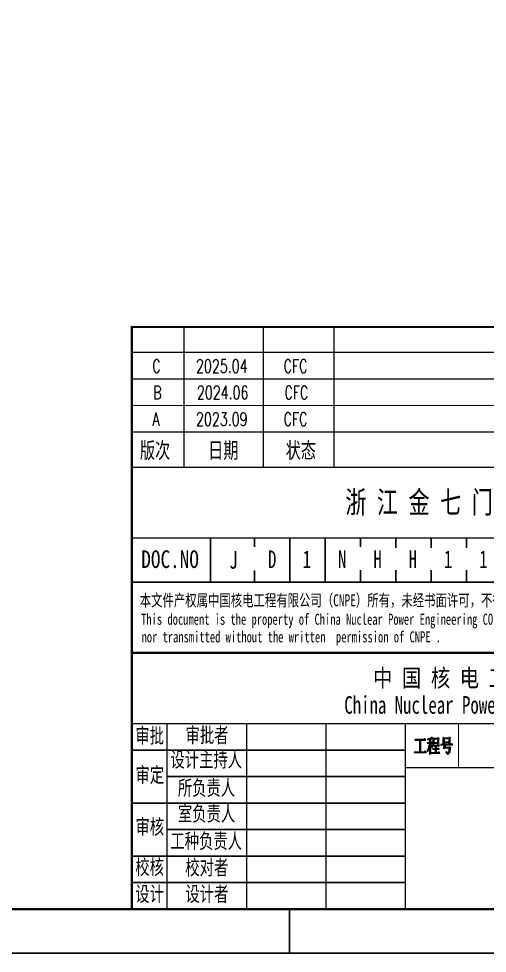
# Model space of a CAD drawing. Extents: x -383207 to 558143, y -95136 to 11777.
# Drawn here: x -148838 to -140874, y -93352 to -77486 of the extents above; entities that cross this region are included whole.
import ezdxf

# ---------------------------------------------------------------- set-up
doc = ezdxf.new("R2010")
doc.units = 0
doc.linetypes.add('CONTINOUS', pattern=[0])
doc.layers.get('0').update_dxf_attribs({"linetype": 'CONTINUOUS'})
for name, color, linetype in [('1', 7, 'CONTINUOUS'), ('BORDER', 7, 'CONTINUOUS'), ('TK', 4, 'CONTINUOUS'), ('图框', 4, 'CONTINOUS')]:
    doc.layers.add(name, color=color, linetype=linetype)
doc.styles.add('romand', font='romand.shx', dxfattribs={"width": 0.7, "height": 200, "bigfont": 'OCHINESE.shx'})
doc.styles.add('宋体', font='', dxfattribs={"width": 0.7})
doc.styles.get('宋体').set_extended_font_data('SimSun')

msp = doc.modelspace()

# ---------------------------------------------------------------- hatches: boundary and pattern name
at = {"layer": '1'}
h = msp.add_hatch(color=2, dxfattribs=at)
h.paths.add_polyline_path([(-142007.4, -89731.9), (-141925.3, -89731.9), (-141940.9, -89709.5), (-141952.3, -89725.5), (-142101.7, -89725.5), (-142095, -89735.5), (-142086.1, -89732.6), (-142077.2, -89731.9), (-142020.6, -89731.9), (-142020.6, -89936.8), (-142114.2, -89936.8), (-142107, -89946.8), (-142098.5, -89943.9), (-142089.6, -89943.2), (-141913.9, -89943.2), (-141930.6, -89919.4), (-141942.7, -89936.8), (-142007.4, -89936.8)])
h.paths.add_polyline_path([(-141838.5, -89844), (-141838.8, -89823), (-141838.8, -89813), (-141831.7, -89823.3), (-141826.4, -89834), (-141822.1, -89845), (-141821, -89848.2), (-141816.4, -89858.5), (-141811.4, -89855.3), (-141810.7, -89853.2), (-141808.6, -89841.5), (-141811.8, -89830.1), (-141812.5, -89829.4), (-141818.2, -89823), (-141826, -89816.6), (-141836, -89809.8), (-141838.8, -89808), (-141838.8, -89783.1), (-141801.8, -89783.1), (-141816.1, -89763.2), (-141825.7, -89776.7), (-141838.8, -89776.7), (-141838.8, -89714.5), (-141826, -89711.3), (-141816.4, -89709.1), (-141809.3, -89708.1), (-141807.2, -89708.1), (-141818.5, -89685.7), (-141823.9, -89691), (-141831.7, -89696.3), (-141842, -89702), (-141847.4, -89704.5), (-141857.7, -89708.8), (-141866.9, -89712.3), (-141875.8, -89715.2), (-141884, -89717.3), (-141886.8, -89718), (-141886.8, -89723), (-141874.8, -89721.2), (-141864.8, -89719.8), (-141856.3, -89718), (-141849.8, -89717), (-141849.8, -89776.7), (-141893.6, -89776.7), (-141886.8, -89787), (-141879, -89783.1), (-141852.7, -89783.1), (-141854.1, -89794.5), (-141856.3, -89806.6), (-141859.1, -89819.4), (-141862.3, -89832.6), (-141865.9, -89846.8), (-141869.1, -89858.2), (-141872.6, -89869.9), (-141876.5, -89881.7), (-141881.2, -89893.4), (-141885.8, -89905.5), (-141890.8, -89917.6), (-141892.9, -89921.9), (-141891.1, -89925.8), (-141879.7, -89906.6), (-141874.4, -89896.2), (-141869.4, -89885.2), (-141864.8, -89873.8), (-141860.2, -89862.1), (-141855.9, -89849.6), (-141852, -89836.8), (-141849.8, -89829.4), (-141850.2, -89846.8), (-141850.2, -89934.3), (-141850.6, -89945.7), (-141850.6, -89956.4), (-141850.9, -89966.3), (-141850.9, -89974.5), (-141837.8, -89965.6), (-141837.8, -89961), (-141838.1, -89954.6), (-141838.1, -89936.8), (-141838.5, -89925.4)])
h.paths.add_polyline_path([(-141705.8, -89718), (-141698, -89710.6), (-141710, -89693.1), (-141717.9, -89704.5), (-141781.9, -89704.5), (-141795.1, -89693.1), (-141794.7, -89706.3), (-141794.7, -89706.3), (-141794.4, -89719.8), (-141794, -89733), (-141794, -89761.4), (-141794.4, -89774.9), (-141794.4, -89788.1), (-141794.7, -89801.3), (-141795.1, -89805.5), (-141782.6, -89798.1), (-141782.6, -89783.1), (-141717.2, -89783.1), (-141717.2, -89799.5), (-141705.1, -89793.1), (-141705.1, -89785.6), (-141705.4, -89775.7), (-141705.4, -89763.2), (-141705.8, -89747.9)])
h.paths.add_polyline_path([(-141782.6, -89710.6), (-141717.2, -89710.6), (-141717.2, -89776.7), (-141782.6, -89776.7)], flags=16)
h.paths.add_polyline_path([(-141745.3, -89827.9), (-141691.9, -89827.9), (-141705.8, -89808), (-141715.4, -89821.9), (-141806.4, -89821.9), (-141799.3, -89831.9), (-141791.5, -89827.9), (-141756.6, -89827.9), (-141756.6, -89883.1), (-141801.1, -89883.1), (-141794, -89893), (-141786.2, -89889.5), (-141756.6, -89889.5), (-141756.6, -89948.2), (-141819.3, -89948.2), (-141812.5, -89958.1), (-141803.6, -89955.3), (-141795.1, -89954.2), (-141685.5, -89954.2), (-141700.4, -89933.2), (-141711.1, -89948.2), (-141745.3, -89948.2), (-141745.3, -89889.5), (-141696.2, -89889.5), (-141710, -89869.2), (-141719.6, -89883.1), (-141745.3, -89883.1)])
h.paths.add_polyline_path([(-141509.8, -89751.8), (-141509.8, -89709.5), (-141503, -89700.6), (-141515.1, -89685.7), (-141522.9, -89698.1), (-141609.7, -89698.1), (-141622.5, -89688.1), (-141622.2, -89700.9), (-141622.2, -89714.1), (-141621.8, -89727.6), (-141621.8, -89754.7), (-141622.2, -89768.2), (-141622.2, -89781.3), (-141622.5, -89793.8), (-141622.5, -89794.5), (-141609.7, -89788.1), (-141609.7, -89775.7), (-141522.2, -89775.7), (-141522.2, -89789.5), (-141509.1, -89781.7), (-141509.4, -89774.6), (-141509.4, -89764.6)])
h.paths.add_polyline_path([(-141609.7, -89704.5), (-141522.2, -89704.5), (-141522.2, -89769.3), (-141609.7, -89769.3)], flags=16)
h.paths.add_polyline_path([(-141584.1, -89814.4), (-141467.8, -89814.4), (-141483.8, -89792), (-141495.2, -89808), (-141663.8, -89808), (-141656.7, -89818), (-141648.9, -89814.4), (-141599.1, -89814.4), (-141601.9, -89828.7), (-141605.1, -89840.8), (-141606.2, -89844.3), (-141611.9, -89855.3), (-141616.5, -89860.7), (-141606.2, -89878.1), (-141598.3, -89866.7), (-141517.9, -89866.7), (-141520.1, -89887.7), (-141522.6, -89905.1), (-141525.1, -89919), (-141527.9, -89930), (-141530.8, -89937.2), (-141533.7, -89941.6), (-141539.6, -89943.6), (-141547.1, -89943.6), (-141556.4, -89941.8), (-141567.4, -89938.2), (-141577.4, -89934.3), (-141578.1, -89939.3), (-141567.4, -89946.8), (-141559.2, -89954.6), (-141553.9, -89962.8), (-141551.4, -89971.3), (-141551, -89973.1), (-141540.4, -89968.8), (-141532.5, -89964.5), (-141530.8, -89963.1), (-141523.6, -89956.4), (-141518.7, -89949.3), (-141516.5, -89944.3), (-141514.4, -89936.1), (-141511.9, -89925.1), (-141509.4, -89910.5), (-141506.9, -89893), (-141504.8, -89874.2), (-141495.9, -89865.7), (-141509.1, -89846.8), (-141518.7, -89860.7), (-141596.6, -89860.7)])

# ---------------------------------------------------------------- linework, layer by layer
at = {"color": 2, "linetype": 'Continuous'}
msp.add_line((-145580.5, -86302.5), (-145580.5, -87052.5), dxfattribs=at)
msp.add_lwpolyline([(-221834.7, -30277.5), (-132659.7, -30277.5), (-132659.7, -93352.5), (-221834.7, -93352.5)], close=True)
at = {"color": 4, "const_width": 37.5}
msp.add_lwpolyline([(-219959.7, -31027.5), (-133415.7, -31027.5), (-133415.7, -92602.5), (-219959.7, -92602.5)], close=True, dxfattribs=at)
at = {"color": 4, "flags": 128}
for points in [[(-144233.7, -92602.5), (-144233.7, -93352.5)], [(-144233.7, -93352.5), (-144233.7, -92602.5)], [(-132659.7, -93352.5), (-221834.7, -93352.5)]]:
    msp.add_lwpolyline(points, dxfattribs=at)
at = {"layer": '1', "color": 2}
for p, q in [((-146915.7, -88107.4), (-146915.7, -82720.3)), ((-144230.5, -87052.5), (-144230.5, -86302.5)), ((-143630.5, -87052.5), (-143630.5, -86302.5)), ((-143030.5, -86452.5), (-143030.5, -86302.5)), ((-142430.5, -86468), (-142430.5, -86302.5)), ((-141830.5, -86470.3), (-141830.5, -86302.5)), ((-141230.5, -86470.3), (-141230.5, -86302.5)), ((-144830.5, -86377.5), (-144830.5, -86377.5)), ((-144830.5, -87052.5), (-144830.5, -86851.5)), ((-143030.5, -87052.5), (-143030.5, -86848.8)), ((-142430.5, -87052.5), (-142431.3, -86848.8)), ((-141830.5, -87052.5), (-141831.3, -86848.8)), ((-141230.5, -87052.5), (-141230.5, -86848.8)), ((-133430.5, -87052.5), (-146930.5, -87052.5)), ((-146915.7, -89902.5), (-142265.7, -89902.5)), ((-146315.7, -90352.5), (-142265.7, -90352.5)), ((-146915.7, -90802.5), (-142265.7, -90802.5)), ((-146315.7, -91252.5), (-142265.7, -91252.5)), ((-146915.7, -91702.5), (-142265.7, -91702.5)), ((-146915.7, -92152.5), (-142265.7, -92152.5)), ((-133415.7, -92602.5), (-146915.7, -92602.5)), ((-133415.7, -92602.5), (-146915.7, -92602.5))]:
    msp.add_line(p, q, dxfattribs=at)
at = {"layer": '1', "color": 2, "const_width": 37.5}
for points in [[(-146915.7, -92602.5), (-133415.7, -92602.5), (-133415.7, -82720.3), (-146915.7, -82720.3)], [(-146915.7, -88252.5), (-133415.7, -88252.5), (-133415.7, -92602.5), (-146915.7, -92602.5)]]:
    msp.add_lwpolyline(points, close=True, dxfattribs=at)
at = {"layer": '1', "color": 2}
for points, const_width in [([(-146030.5, -82702.5), (-146030.5, -85102.5)], 22.5), ([(-144680.5, -82702.5), (-144680.5, -85102.5)], 22.5), ([(-143480.5, -82702.5), (-143480.5, -85102.5)], 22.5), ([(-146930.5, -83152.5), (-133430.5, -83152.5)], 22.5), ([(-146930.5, -83602.5), (-133430.5, -83602.5)], 22.5), ([(-146930.5, -84052.5), (-133430.5, -84052.5)], 22.5), ([(-146930.5, -84502.5), (-133430.5, -84502.5)], 22.5), ([(-146930.5, -85102.5), (-133430.5, -85102.5)], 22.5), ([(-146930.5, -86302.5), (-133430.5, -86302.5)], 22.5), ([(-145580.5, -86302.5), (-145580.5, -87052.5)], 22.5), ([(-146930.5, -87052.5), (-133430.5, -87052.5)], 22.5), ([(-146915.7, -87052.5), (-133415.7, -87052.5)], 22.5), ([(-146915.7, -89452.5), (-133415.7, -89452.5)], 22.5), ([(-146315.7, -89452.5), (-146315.7, -92602.5)], 22.5), ([(-144965.7, -89452.5), (-144965.7, -92602.5)], 22.5), ([(-143615.7, -89452.5), (-143615.7, -92602.5)], 22.5), ([(-142265.7, -89452.5), (-142265.7, -92602.5)], 22.5), ([(-141365.7, -89452.5), (-141365.7, -90202.5)], 18.7), ([(-142265.7, -90202.5), (-133415.7, -90202.5)], 22.5)]:
    msp.add_lwpolyline(points, dxfattribs=dict(at, const_width=const_width))
for points in [[(-142089.6, -89943.2), (-142098.5, -89943.9), (-142107, -89946.8), (-142114.2, -89936.8), (-142020.6, -89936.8), (-142020.6, -89731.9), (-142077.2, -89731.9), (-142086.1, -89732.6), (-142095, -89735.5), (-142101.7, -89725.5), (-141952.3, -89725.5), (-141940.9, -89709.5), (-141925.3, -89731.9), (-142007.4, -89731.9), (-142007.4, -89936.8), (-141942.7, -89936.8), (-141930.6, -89919.4), (-141913.9, -89943.2)], [(-141822.1, -89845), (-141821, -89848.2), (-141816.4, -89858.5), (-141811.4, -89855.3), (-141810.7, -89853.2), (-141808.6, -89841.5), (-141811.8, -89830.1), (-141812.5, -89829.4), (-141818.2, -89823), (-141826, -89816.6), (-141836, -89809.8), (-141838.8, -89808), (-141838.8, -89783.1), (-141801.8, -89783.1), (-141816.1, -89763.2), (-141825.7, -89776.7), (-141838.8, -89776.7), (-141838.8, -89714.5), (-141826, -89711.3), (-141816.4, -89709.1), (-141809.3, -89708.1), (-141807.2, -89708.1), (-141818.5, -89685.7), (-141823.9, -89691), (-141831.7, -89696.3), (-141842, -89702), (-141847.4, -89704.5), (-141857.7, -89708.8), (-141866.9, -89712.3), (-141875.8, -89715.2), (-141884, -89717.3), (-141886.8, -89718), (-141886.8, -89723), (-141874.8, -89721.2), (-141864.8, -89719.8), (-141856.3, -89718), (-141849.8, -89717), (-141849.8, -89776.7), (-141893.6, -89776.7), (-141886.8, -89787), (-141879, -89783.1), (-141852.7, -89783.1), (-141854.1, -89794.5), (-141856.3, -89806.6), (-141859.1, -89819.4), (-141862.3, -89832.6), (-141865.9, -89846.8), (-141869.1, -89858.2), (-141872.6, -89869.9), (-141876.5, -89881.7), (-141881.2, -89893.4), (-141885.8, -89905.5), (-141890.8, -89917.6), (-141892.9, -89921.9), (-141891.1, -89925.8), (-141879.7, -89906.6), (-141874.4, -89896.2), (-141869.4, -89885.2), (-141864.8, -89873.8), (-141860.2, -89862.1), (-141855.9, -89849.6), (-141852, -89836.8), (-141849.8, -89829.4), (-141850.2, -89846.8), (-141850.2, -89934.3), (-141850.6, -89945.7), (-141850.6, -89956.4), (-141850.9, -89966.3), (-141850.9, -89974.5), (-141837.8, -89965.6), (-141837.8, -89961), (-141838.1, -89954.6), (-141838.1, -89936.8), (-141838.5, -89925.4), (-141838.5, -89844), (-141838.8, -89823), (-141838.8, -89813), (-141831.7, -89823.3), (-141826.4, -89834)], [(-141782.6, -89776.7), (-141782.6, -89710.6), (-141717.2, -89710.6), (-141717.2, -89776.7)], [(-141656.7, -89818), (-141663.8, -89808), (-141495.2, -89808), (-141483.8, -89792), (-141467.8, -89814.4), (-141584.1, -89814.4), (-141596.6, -89860.7), (-141518.7, -89860.7), (-141509.1, -89846.8), (-141495.9, -89865.7), (-141504.8, -89874.2), (-141506.9, -89893), (-141509.4, -89910.5), (-141511.9, -89925.1), (-141514.4, -89936.1), (-141516.5, -89944.3), (-141518.7, -89949.3), (-141523.6, -89956.4), (-141530.8, -89963.1), (-141532.5, -89964.5), (-141540.4, -89968.8), (-141551, -89973.1), (-141551.4, -89971.3), (-141553.9, -89962.8), (-141559.2, -89954.6), (-141567.4, -89946.8), (-141578.1, -89939.3), (-141577.4, -89934.3), (-141567.4, -89938.2), (-141556.4, -89941.8), (-141547.1, -89943.6), (-141539.6, -89943.6), (-141534.3, -89941.8), (-141533.6, -89941.4), (-141530.8, -89937.2), (-141527.9, -89930), (-141525.1, -89919), (-141522.6, -89905.1), (-141520.1, -89887.7), (-141517.9, -89866.7), (-141598.3, -89866.7), (-141606.2, -89878.1), (-141616.5, -89860.7), (-141611.9, -89855.3), (-141606.2, -89844.3), (-141605.1, -89840.8), (-141601.9, -89828.7), (-141599.1, -89814.4), (-141648.9, -89814.4)], [(-141609.7, -89698.1), (-141522.9, -89698.1), (-141515.1, -89685.7), (-141503, -89700.6), (-141509.8, -89709.5), (-141509.8, -89751.8), (-141509.4, -89764.6), (-141509.4, -89774.6), (-141509.1, -89781.7), (-141522.2, -89789.5), (-141522.2, -89775.7), (-141609.7, -89775.7), (-141609.7, -89788.1), (-141622.5, -89794.5), (-141622.5, -89793.8), (-141622.2, -89781.3), (-141622.2, -89768.2), (-141621.8, -89754.7), (-141621.8, -89727.6), (-141622.2, -89714.1), (-141622.2, -89700.9), (-141622.5, -89688.1)], [(-141609.7, -89769.3), (-141609.7, -89704.5), (-141522.2, -89704.5), (-141522.2, -89769.3)], [(-141745.3, -89883.1), (-141719.6, -89883.1), (-141710, -89869.2), (-141696.2, -89889.5), (-141745.3, -89889.5), (-141745.3, -89948.2), (-141711.1, -89948.2), (-141700.4, -89933.2), (-141685.5, -89954.2), (-141795.1, -89954.2), (-141803.6, -89955.3), (-141812.5, -89958.1), (-141819.3, -89948.2), (-141756.6, -89948.2), (-141756.6, -89889.5), (-141786.2, -89889.5), (-141794, -89893), (-141801.1, -89883.1), (-141756.6, -89883.1), (-141756.6, -89827.9), (-141791.5, -89827.9), (-141799.3, -89831.9), (-141806.4, -89821.9), (-141715.4, -89821.9), (-141705.8, -89808), (-141691.9, -89827.9), (-141745.3, -89827.9)]]:
    msp.add_lwpolyline(points, close=True, dxfattribs=at)
for points in [[(-141794.7, -89706.3), (-141795.1, -89693.1)], [(-141795.1, -89693.1), (-141781.9, -89704.5), (-141717.9, -89704.5), (-141710, -89693.1), (-141698, -89710.6), (-141705.8, -89718), (-141705.8, -89747.9), (-141705.4, -89763.2), (-141705.4, -89775.7), (-141705.1, -89785.6), (-141705.1, -89793.1), (-141717.2, -89799.5), (-141717.2, -89783.1), (-141782.6, -89783.1), (-141782.6, -89798.1), (-141795.1, -89805.5), (-141794.7, -89801.3), (-141794.4, -89788.1), (-141794.4, -89774.9), (-141794, -89761.4), (-141794, -89733), (-141794.4, -89719.8), (-141794.7, -89706.3)]]:
    msp.add_lwpolyline(points, dxfattribs=at)
at = {"layer": 'BORDER', "color": 2}
msp.add_line((-144830.5, -86302.5), (-144831.3, -86452.5), dxfattribs=at)
at = {"layer": '图框', "color": 2}
msp.add_line((-133415.7, -92602.5), (-146915.7, -92602.5), dxfattribs=at)

# ---------------------------------------------------------------- texts
at = {"color": 2, "style": '宋体', "width": 0.7}
msp.add_text('浙 江 金 七 门 核 电 厂 1、2 号 机 组', height=375, dxfattribs=at).set_placement((-143287, -85881))
at = {"color": 2, "linetype": 'Continuous', "char_height": 300, "attachment_point": 5, "style": '宋体'}
for s, width, insert in [('J', 433.11, (-145187.8, -86675)), ('D', 507.008, (-144530.1, -86663.3)), ('1', 507.008, (-143940.3, -86661.7)), ('N', 507.008, (-143340.3, -86661.7)), ('H', 7499.993, (-142740.3, -86661.7)), ('H', 507.008, (-142140.3, -86661.7)), ('1', 507.008, (-141540.3, -86661.7)), ('1', 507.008, (-140940.3, -86661.7))]:
    msp.add_mtext_dynamic_manual_height_columns(s, width=width, gutter_width=75, heights=[0], dxfattribs=dict(at, insert=insert))
at = {"color": 2, "char_height": 255, "attachment_point": 1, "style": '宋体'}
for s, width, heights, insert in [('\\pi278.89926;审批者', 1289.649, [0], (-146281.8, -89520.6)), ('\\pi60.01667;审批', 600, [332.9], (-146915.7, -89529.1)), ('\\pi22.55343;设计主持人', 1289.649, [0], (-146281.8, -89935.3)), ('\\pi63.4875;审定', 600, [0], (-146915.7, -90195.9)), ('\\pi147.50343;所负责人', 1289.649, [0], (-146281.8, -90415.2)), ('\\pi149.48676;室负责人', 1289.649, [0], (-146281.8, -90852.7)), ('\\pi62.49583;审核', 600, [0], (-146915.7, -91074.3)), ('\\pi22.05759;工种负责人', 1289.649, [0], (-146281.8, -91317.4)), ('\\pi59.025;校核', 600, [0], (-146915.7, -91758.9)), ('\\pi275.42843;校对者', 1289.649, [331.5], (-146281.8, -91766.3)), ('\\pi58.52917;设计', 600, [0], (-146915.7, -92216.4)), ('\\pi276.91593;设计者', 1289.649, [331.5], (-146281.8, -92216.4))]:
    msp.add_mtext_dynamic_manual_height_columns(s, width=width, gutter_width=75, heights=heights, dxfattribs=dict(at, insert=insert))
at = {"layer": '1', "color": 2, "style": '宋体'}
for s, height, width, p in [('版次', 270, 0.7, (-146778, -84947.4)), ('日期 ', 270, 0.7, (-145619, -84947.4)), ('状态', 270, 0.7, (-144300.9, -84947.4)), ('DOC.NO', 300, 0.8, (-146754.6, -86811.4)), ('中 国 核 电 工 程 有 限 公 司', 300, 0.8, (-142814.9, -88827.8)), ('China Nuclear Power Engineering Co., Ltd', 300, 0.7, (-143304.6, -89285.6))]:
    msp.add_text(s, height=height, dxfattribs=dict(at, width=width)).set_placement(p)
at = {"layer": '1', "color": 2, "ltscale": 0.8, "style": '宋体', "width": 0.7}
for s, height, p in [('本文件产权属中国核电工程有限公司（CNPE）所有，未经书面许可，不得以任何方式复制、传播、发表和外传。', 202.5, (-146780.6, -87460.5)), ('This document is the property of China Nuclear Power Engineering CO.,LTD (CNPE) , no part of this document may be', 187.5, (-146757, -87775.1)), ('nor transmitted without the written  permission of CNPE .', 187.5, (-146749.8, -88073.5))]:
    msp.add_text(s, height=height, dxfattribs=at).set_placement(p)
at = {"layer": 'TK', "color": 6, "style": 'romand', "width": 0.7}
for s, p in [('C', (-146566.8, -83496.2)), ('2025.04', (-145825, -83496.2)), ('CFC', (-144335.3, -83496.2))]:
    msp.add_text(s, height=225, dxfattribs=at).set_placement(p)
at = {"layer": 'TK', "color": 2, "style": 'romand', "width": 0.7}
for s, p in [('B', (-146551.9, -83946.2)), ('2024.06', (-145810.2, -83946.2)), ('CFC', (-144320.5, -83946.2)), ('A', (-146566.8, -84396.2)), ('2023.09', (-145825, -84396.2)), ('CFC', (-144335.3, -84396.2))]:
    msp.add_text(s, height=225, dxfattribs=at).set_placement(p)

doc.saveas('drawing.dxf')
